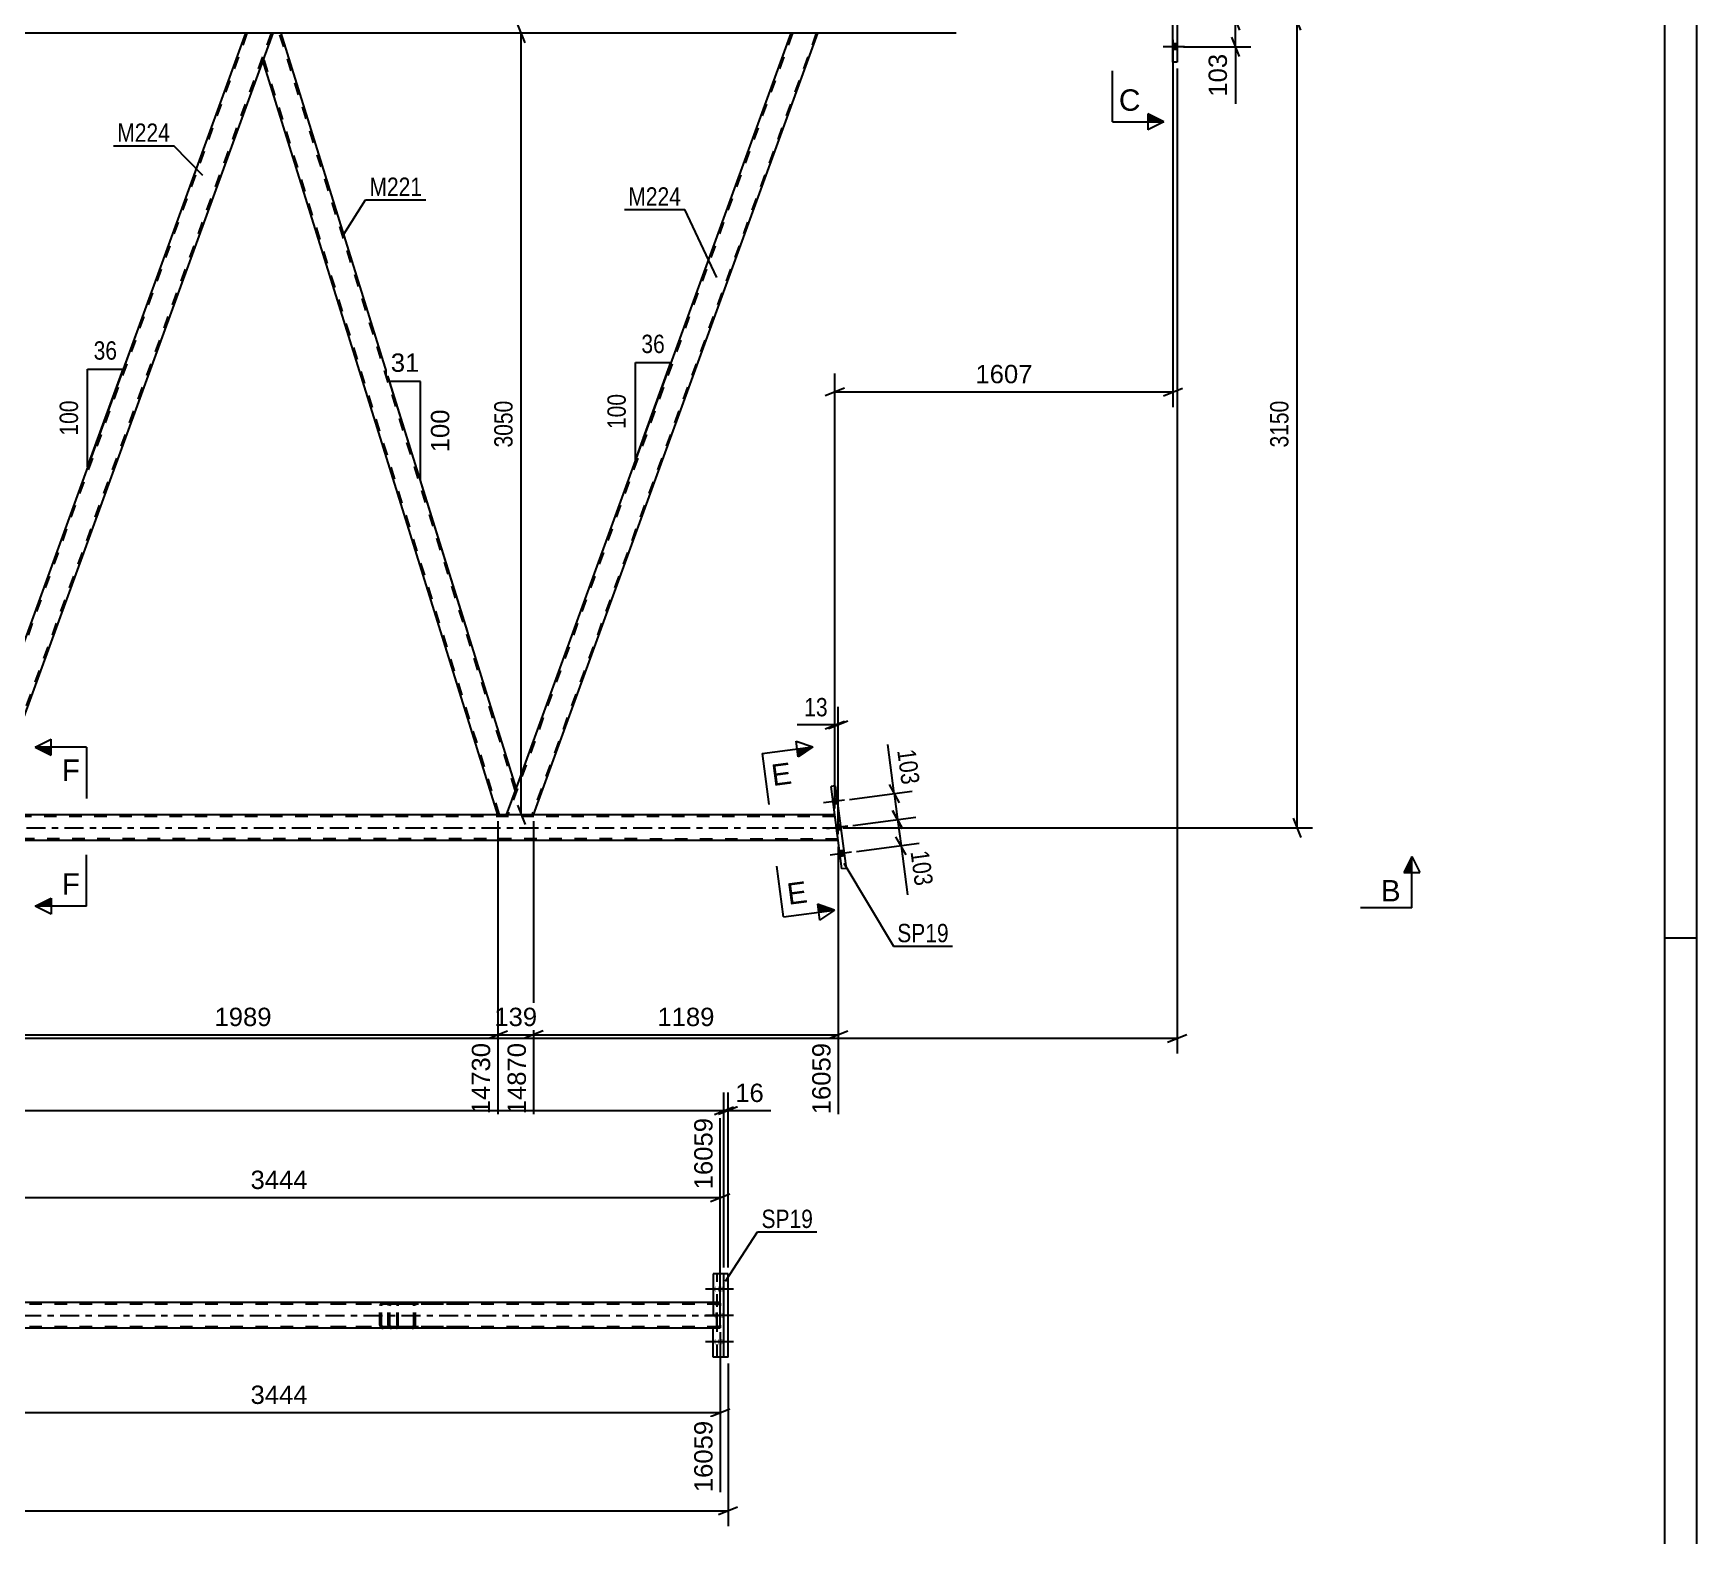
# Model space of a CAD drawing. Header units: millimetres. Extents: x 0 to 841, y 0 to 594.
# Drawn here: x 581.3 to 841, y 204.7 to 439.2 of the extents above; entities that cross this region are included whole.
import ezdxf

# ---------------------------------------------------------------- set-up
doc = ezdxf.new("R2010")
doc.units = ezdxf.units.MM
doc.linetypes.add('DXK_LINE_DOT2', pattern=[3.9198, 1.9599, -1.9599])
doc.linetypes.add('DXK_LINE_DOT3', pattern=[5.9187, 2.979, -0.9799, 0.9799, -0.9799])
doc.styles.add('Arial', font='ARIAL.TTF', dxfattribs={"height": 0.2})
doc.styles.add('Arial Narrow', font='ARIALN.TTF', dxfattribs={"height": 0.2})

# ---------------------------------------------------------------- blocks, each defined once
blk = doc.blocks.new('Unknown-318895815-1115')
at = {"color": 5, "linetype": 'Continuous'}
for p, q in [((841, 0), (841, 594)), ((836, 5), (836, 589)), ((841, 298), (836, 298))]:
    blk.add_line(p, q, dxfattribs=at)
blk = doc.blocks.new('Bolt-318895815-3288 - 2943')
at = {"linetype": 'Continuous'}
for points in [[(759.88, 444.88), (759.88, 445.76), (759.24, 445.76), (759.24, 444.88)], [(759.88, 444.88), (759.88, 445.76), (759.24, 445.76), (759.24, 444.88)], [(759.88, 444.88), (759.88, 445.76), (759.24, 445.76), (759.24, 444.88)], [(759.88, 440.78), (759.88, 441.66), (759.24, 441.66), (759.24, 440.78)], [(759.88, 440.78), (759.88, 441.66), (759.24, 441.66), (759.24, 440.78)], [(759.88, 436.68), (759.88, 437.56), (759.24, 437.56), (759.24, 436.68)], [(759.88, 436.68), (759.88, 437.56), (759.24, 437.56), (759.24, 436.68)], [(759.88, 436.68), (759.88, 437.56), (759.24, 437.56), (759.24, 436.68)]]:
    blk.add_hatch(color=1, dxfattribs=at).paths.add_polyline_path(points)
at = {"color": 1, "linetype": 'Continuous'}
for p, q in [((761.04, 445.32), (757.72, 445.32)), ((761.04, 445.32), (757.72, 445.32)), ((761.04, 445.32), (757.72, 445.32)), ((759.88, 445.76), (759.24, 445.76)), ((759.88, 445.76), (759.24, 445.76)), ((759.88, 445.76), (759.24, 445.76)), ((759.88, 444.88), (759.24, 444.88)), ((759.88, 444.88), (759.24, 444.88)), ((759.88, 444.88), (759.24, 444.88)), ((759.88, 441.66), (759.24, 441.66)), ((759.88, 441.66), (759.24, 441.66)), ((761.04, 441.22), (757.72, 441.22)), ((761.04, 441.22), (757.72, 441.22)), ((759.88, 440.78), (759.24, 440.78)), ((759.88, 440.78), (759.24, 440.78)), ((761.04, 437.12), (757.72, 437.12)), ((761.04, 437.12), (757.72, 437.12)), ((761.04, 437.12), (757.72, 437.12)), ((759.88, 437.56), (759.24, 437.56)), ((759.88, 437.56), (759.24, 437.56)), ((759.88, 437.56), (759.24, 437.56)), ((759.88, 436.68), (759.24, 436.68)), ((759.88, 436.68), (759.24, 436.68)), ((759.88, 436.68), (759.24, 436.68))]:
    blk.add_line(p, q, dxfattribs=at)
blk = doc.blocks.new('Part-318895815-3042 - 2943')
at = {"color": 2, "linetype": 'Continuous'}
for p, q in [((706.5, 321.75), (705.87, 321.67)), ((707.56, 308.78), (705.87, 321.67)), ((706.5, 321.75), (708.2, 308.86)), ((708.2, 308.86), (707.56, 308.78))]:
    blk.add_line(p, q, dxfattribs=at)
blk = doc.blocks.new('Part-318895815-3191 - 2943')
at = {"color": 2, "linetype": 'Continuous'}
for p, q in [((759.24, 434.72), (759.24, 447.72)), ((759.24, 447.72), (759.88, 447.72)), ((759.88, 447.72), (759.88, 434.72)), ((759.88, 434.72), (759.24, 434.72))]:
    blk.add_line(p, q, dxfattribs=at)
blk = doc.blocks.new('Part-318895815-3027 - 2943')
at = {"color": 7, "linetype": 'DXK_LINE_DOT2'}
for p, q in [((706.48, 316.98), (136.35, 316.99)), ((659.42, 317.22), (653.84, 317.22)), ((706.98, 313.22), (706.45, 317.22)), ((706.95, 313.46), (136.35, 313.47))]:
    blk.add_line(p, q, dxfattribs=at)
at = {"color": 2, "linetype": 'Continuous'}
for p, q in [((653.84, 317.22), (579.03, 317.22)), ((706.45, 317.22), (659.42, 317.22)), ((706.98, 313.22), (579.03, 313.22))]:
    blk.add_line(p, q, dxfattribs=at)
at = {"color": 7, "linetype": 'DXK_LINE_DOT3'}
blk.add_line((136.35, 315.23), (706.72, 315.22), dxfattribs=at)
blk = doc.blocks.new('Bolt-318895815-3086 - 2943')
at = {"linetype": 'Continuous'}
for points in [[(706.12, 319.72), (706.24, 318.85), (706.87, 318.94), (706.76, 319.81)], [(706.12, 319.72), (706.24, 318.85), (706.87, 318.94), (706.76, 319.81)], [(706.12, 319.72), (706.24, 318.85), (706.87, 318.94), (706.76, 319.81)], [(706.66, 315.66), (706.77, 314.79), (707.41, 314.87), (707.29, 315.74)], [(706.66, 315.66), (706.77, 314.79), (707.41, 314.87), (707.29, 315.74)], [(707.19, 311.6), (707.31, 310.72), (707.94, 310.81), (707.83, 311.68)], [(707.19, 311.6), (707.31, 310.72), (707.94, 310.81), (707.83, 311.68)], [(707.19, 311.6), (707.31, 310.72), (707.94, 310.81), (707.83, 311.68)]]:
    blk.add_hatch(color=1, dxfattribs=at).paths.add_polyline_path(points)
at = {"color": 1, "linetype": 'Continuous'}
for p, q in [((707.97, 319.52), (704.67, 319.09)), ((707.97, 319.52), (704.67, 319.09)), ((707.97, 319.52), (704.67, 319.09)), ((706.76, 319.81), (706.12, 319.72)), ((706.76, 319.81), (706.12, 319.72)), ((706.76, 319.81), (706.12, 319.72)), ((706.87, 318.94), (706.24, 318.85)), ((706.87, 318.94), (706.24, 318.85)), ((706.87, 318.94), (706.24, 318.85)), ((708.5, 315.46), (705.21, 315.03)), ((708.5, 315.46), (705.21, 315.03)), ((707.29, 315.74), (706.66, 315.66)), ((707.29, 315.74), (706.66, 315.66)), ((707.41, 314.87), (706.77, 314.79)), ((707.41, 314.87), (706.77, 314.79)), ((707.83, 311.68), (707.19, 311.6)), ((707.83, 311.68), (707.19, 311.6)), ((707.83, 311.68), (707.19, 311.6)), ((709.04, 311.39), (705.74, 310.96)), ((709.04, 311.39), (705.74, 310.96)), ((709.04, 311.39), (705.74, 310.96)), ((707.94, 310.81), (707.31, 310.72)), ((707.94, 310.81), (707.31, 310.72)), ((707.94, 310.81), (707.31, 310.72))]:
    blk.add_line(p, q, dxfattribs=at)
blk = doc.blocks.new('Part-318895815-3111 - 2943')
at = {"color": 7, "linetype": 'DXK_LINE_DOT2'}
for p, q in [((614.68, 439.22), (570.28, 317.22)), ((618.43, 439.22), (574.03, 317.22)), ((614.68, 439.22), (614.7, 439.22)), ((618.69, 439.22), (617.14, 434.97)), ((570.02, 317.22), (572.06, 322.83)), ((576.32, 322.83), (574.28, 317.22)), ((574.28, 317.22), (570.02, 317.22))]:
    blk.add_line(p, q, dxfattribs=at)
at = {"color": 2, "linetype": 'Continuous'}
for p, q in [((614.43, 439.22), (572.06, 322.83)), ((618.69, 439.22), (614.43, 439.22)), ((617.14, 434.97), (576.32, 322.83))]:
    blk.add_line(p, q, dxfattribs=at)
blk = doc.blocks.new('Part-318895815-3228 - 2943')
at = {"color": 2, "linetype": 'Continuous'}
for p, q in [((618.69, 439.22), (617.14, 434.97)), ((620, 439.22), (618.69, 439.22)), ((656.71, 321.47), (620, 439.22)), ((653.84, 317.22), (617.14, 434.97)), ((656.44, 320.73), (655.16, 317.22)), ((656.71, 321.47), (656.44, 320.73)), ((655.16, 317.22), (653.84, 317.22))]:
    blk.add_line(p, q, dxfattribs=at)
at = {"color": 7, "linetype": 'DXK_LINE_DOT2'}
for p, q in [((656.57, 321.1), (619.75, 439.22)), ((654.09, 317.22), (617.27, 435.35)), ((656.69, 321.42), (656.44, 320.73))]:
    blk.add_line(p, q, dxfattribs=at)
blk = doc.blocks.new('Part-318895815-3314 - 2943')
at = {"color": 2, "linetype": 'Continuous'}
for p, q in [((614.43, 439.22), (534.87, 439.22)), ((699.56, 439.22), (620, 439.22)), ((725.39, 439.22), (703.82, 439.22))]:
    blk.add_line(p, q, dxfattribs=at)
at = {"color": 7, "linetype": 'DXK_LINE_DOT2'}
for p, q in [((620, 439.22), (614.43, 439.22)), ((703.82, 439.22), (699.56, 439.22))]:
    blk.add_line(p, q, dxfattribs=at)
blk = doc.blocks.new('Part-318895815-20888 - 2943')
at = {"color": 7, "linetype": 'DXK_LINE_DOT2'}
for p, q in [((699.82, 439.22), (655.41, 317.22)), ((703.56, 439.22), (659.16, 317.22)), ((699.82, 439.22), (699.84, 439.22)), ((656.71, 321.47), (655.16, 317.22)), ((655.41, 317.22), (655.43, 317.22))]:
    blk.add_line(p, q, dxfattribs=at)
at = {"color": 2, "linetype": 'Continuous'}
for p, q in [((699.56, 439.22), (656.71, 321.47)), ((659.42, 317.22), (703.82, 439.22)), ((703.82, 439.22), (699.56, 439.22)), ((659.38, 317.22), (655.16, 317.22)), ((659.42, 317.22), (659.38, 317.22))]:
    blk.add_line(p, q, dxfattribs=at)
blk = doc.blocks.new('Bolt-318895815-4553 - 4507')
at = {"linetype": 'Continuous'}
for points in [[(687.82, 243.19), (687.82, 243.1), (687.81, 243.01), (687.81, 242.93), (687.8, 242.86), (687.79, 242.81), (687.78, 242.77), (687.77, 242.75), (687.75, 242.75), (687.74, 242.77), (687.73, 242.81), (687.72, 242.86), (687.71, 242.93), (687.71, 243.01), (687.7, 243.1), (687.7, 243.19), (687.7, 243.28), (687.71, 243.37), (687.71, 243.45), (687.72, 243.52), (687.73, 243.57), (687.74, 243.61), (687.75, 243.63), (687.77, 243.63), (687.78, 243.61), (687.79, 243.57), (687.8, 243.52), (687.81, 243.45), (687.81, 243.37), (687.82, 243.28)], [(688.35, 243.19), (688.35, 243.1), (688.35, 243.01), (688.34, 242.93), (688.33, 242.86), (688.32, 242.81), (688.31, 242.77), (688.3, 242.75), (688.29, 242.75), (688.28, 242.77), (688.27, 242.81), (688.26, 242.86), (688.25, 242.93), (688.24, 243.01), (688.24, 243.1), (688.24, 243.19), (688.24, 243.28), (688.24, 243.37), (688.25, 243.45), (688.26, 243.52), (688.27, 243.57), (688.28, 243.61), (688.29, 243.63), (688.3, 243.63), (688.31, 243.61), (688.32, 243.57), (688.33, 243.52), (688.34, 243.45), (688.35, 243.37), (688.35, 243.28)], [(688.89, 243.19), (688.89, 243.1), (688.88, 243.01), (688.88, 242.93), (688.87, 242.86), (688.86, 242.81), (688.85, 242.77), (688.84, 242.75), (688.82, 242.75), (688.81, 242.77), (688.8, 242.81), (688.79, 242.86), (688.78, 242.93), (688.78, 243.01), (688.77, 243.1), (688.77, 243.19), (688.77, 243.28), (688.78, 243.37), (688.78, 243.45), (688.79, 243.52), (688.8, 243.57), (688.81, 243.61), (688.82, 243.63), (688.84, 243.63), (688.85, 243.61), (688.86, 243.57), (688.87, 243.52), (688.88, 243.45), (688.88, 243.37), (688.89, 243.28)], [(687.82, 239.09), (687.82, 239), (687.81, 238.91), (687.81, 238.83), (687.8, 238.76), (687.79, 238.71), (687.78, 238.67), (687.77, 238.65), (687.75, 238.65), (687.74, 238.67), (687.73, 238.71), (687.72, 238.76), (687.71, 238.83), (687.71, 238.91), (687.7, 239), (687.7, 239.09), (687.7, 239.18), (687.71, 239.27), (687.71, 239.35), (687.72, 239.42), (687.73, 239.47), (687.74, 239.51), (687.75, 239.53), (687.77, 239.53), (687.78, 239.51), (687.79, 239.47), (687.8, 239.42), (687.81, 239.35), (687.81, 239.27), (687.82, 239.18)], [(688.89, 239.09), (688.89, 239), (688.88, 238.91), (688.88, 238.83), (688.87, 238.76), (688.86, 238.71), (688.85, 238.67), (688.84, 238.65), (688.82, 238.65), (688.81, 238.67), (688.8, 238.71), (688.79, 238.76), (688.78, 238.83), (688.78, 238.91), (688.77, 239), (688.77, 239.09), (688.77, 239.18), (688.78, 239.27), (688.78, 239.35), (688.79, 239.42), (688.8, 239.47), (688.81, 239.51), (688.82, 239.53), (688.84, 239.53), (688.85, 239.51), (688.86, 239.47), (688.87, 239.42), (688.88, 239.35), (688.88, 239.27), (688.89, 239.18)], [(687.82, 234.99), (687.82, 234.9), (687.81, 234.81), (687.81, 234.73), (687.8, 234.66), (687.79, 234.61), (687.78, 234.57), (687.77, 234.55), (687.75, 234.55), (687.74, 234.57), (687.73, 234.61), (687.72, 234.66), (687.71, 234.73), (687.71, 234.81), (687.7, 234.9), (687.7, 234.99), (687.7, 235.08), (687.71, 235.17), (687.71, 235.25), (687.72, 235.32), (687.73, 235.37), (687.74, 235.41), (687.75, 235.43), (687.77, 235.43), (687.78, 235.41), (687.79, 235.37), (687.8, 235.32), (687.81, 235.25), (687.81, 235.17), (687.82, 235.08)], [(688.35, 234.99), (688.35, 234.9), (688.35, 234.81), (688.34, 234.73), (688.33, 234.66), (688.32, 234.61), (688.31, 234.57), (688.3, 234.55), (688.29, 234.55), (688.28, 234.57), (688.27, 234.61), (688.26, 234.66), (688.25, 234.73), (688.24, 234.81), (688.24, 234.9), (688.24, 234.99), (688.24, 235.08), (688.24, 235.17), (688.25, 235.25), (688.26, 235.32), (688.27, 235.37), (688.28, 235.41), (688.29, 235.43), (688.3, 235.43), (688.31, 235.41), (688.32, 235.37), (688.33, 235.32), (688.34, 235.25), (688.35, 235.17), (688.35, 235.08)], [(688.89, 234.99), (688.89, 234.9), (688.88, 234.81), (688.88, 234.73), (688.87, 234.66), (688.86, 234.61), (688.85, 234.57), (688.84, 234.55), (688.82, 234.55), (688.81, 234.57), (688.8, 234.61), (688.79, 234.66), (688.78, 234.73), (688.78, 234.81), (688.77, 234.9), (688.77, 234.99), (688.77, 235.08), (688.78, 235.17), (688.78, 235.25), (688.79, 235.32), (688.8, 235.37), (688.81, 235.41), (688.82, 235.43), (688.84, 235.43), (688.85, 235.41), (688.86, 235.37), (688.87, 235.32), (688.88, 235.25), (688.88, 235.17), (688.89, 235.08)]]:
    blk.add_hatch(color=1, dxfattribs=at).paths.add_polyline_path(points)
at = {"color": 1, "linetype": 'Continuous'}
for p, q in [((689.55, 243.19), (686.25, 243.19)), ((690.08, 243.19), (686.79, 243.19)), ((690.62, 243.19), (687.32, 243.19)), ((689.55, 239.09), (686.25, 239.09)), ((690.62, 239.09), (687.32, 239.09)), ((689.55, 234.99), (686.25, 234.99)), ((690.08, 234.99), (686.79, 234.99)), ((690.62, 234.99), (687.32, 234.99))]:
    blk.add_line(p, q, dxfattribs=at)
blk = doc.blocks.new('Part-318895815-4687 - 4507')
at = {"color": 7, "linetype": 'DXK_LINE_DOT2'}
for p, q in [((638.02, 241.09), (629.69, 241.09)), ((638.02, 240.85), (629.69, 240.85)), ((635.46, 240.79), (635.42, 240.61)), ((635.42, 237.57), (635.42, 240.61)), ((635.67, 240.61), (635.69, 240.7)), ((635.67, 237.57), (635.67, 240.61)), ((635.69, 240.7), (635.75, 240.78)), ((635.92, 241.09), (635.73, 241.05)), ((635.75, 240.78), (635.83, 240.83)), ((635.83, 240.83), (635.92, 240.85)), ((636.74, 240.85), (636.74, 241.09)), ((638.12, 241.05), (638.02, 241.09)), ((638.02, 240.85), (638.07, 240.83)), ((638.07, 240.83), (638.11, 240.78)), ((638.11, 240.78), (638.14, 240.7)), ((638.21, 240.95), (638.12, 241.05)), ((638.14, 240.7), (638.15, 240.61)), ((638.15, 237.57), (638.15, 240.61)), ((638.27, 240.79), (638.21, 240.95)), ((638.29, 240.61), (638.27, 240.79)), ((638.29, 237.57), (638.29, 240.61)), ((638.02, 237.33), (629.69, 237.33)), ((638.02, 237.09), (629.69, 237.09)), ((635.42, 237.57), (635.46, 237.39)), ((635.69, 237.48), (635.67, 237.57)), ((635.75, 237.4), (635.69, 237.48)), ((635.73, 237.13), (635.92, 237.09)), ((635.83, 237.35), (635.75, 237.4)), ((635.92, 237.33), (635.83, 237.35)), ((636.74, 237.09), (636.74, 237.33)), ((638.07, 237.35), (638.02, 237.33)), ((638.02, 237.09), (638.12, 237.13)), ((638.11, 237.4), (638.07, 237.35)), ((638.14, 237.48), (638.11, 237.4)), ((638.12, 237.13), (638.21, 237.23)), ((638.15, 237.57), (638.14, 237.48)), ((638.21, 237.23), (638.27, 237.39)), ((638.27, 237.39), (638.29, 237.57))]:
    blk.add_line(p, q, dxfattribs=at)
for centre, start, end in [((635.91, 240.6), 111.1941, 156.1506), ((635.91, 237.59), 203.8494, 248.8059)]:
    blk.add_arc(centre, 0.492, start, end, dxfattribs=at)
blk = doc.blocks.new('Part-318895815-4676 - 4507')
at = {"color": 7, "linetype": 'DXK_LINE_DOT2'}
for p, q in [((688.5, 240.85), (117.93, 240.85)), ((688.03, 240.61), (688.04, 240.79)), ((688.03, 237.57), (688.03, 240.61)), ((688.04, 240.79), (688.05, 240.95)), ((688.05, 240.95), (688.07, 241.05)), ((688.07, 240.7), (688.06, 240.61)), ((688.06, 237.57), (688.06, 240.61)), ((688.07, 241.05), (688.1, 241.09)), ((688.08, 240.83), (688.07, 240.78)), ((688.07, 240.78), (688.07, 240.7)), ((688.1, 240.85), (688.08, 240.83)), ((688.51, 240.83), (688.5, 240.85)), ((688.52, 240.78), (688.51, 240.83)), ((688.53, 240.7), (688.52, 240.78)), ((688.53, 240.61), (688.53, 240.7)), ((688.53, 237.57), (688.53, 240.61)), ((688.5, 237.33), (117.93, 237.33)), ((688.04, 237.39), (688.03, 237.57)), ((688.05, 237.23), (688.04, 237.39)), ((688.07, 237.13), (688.05, 237.23)), ((688.06, 237.57), (688.07, 237.48)), ((688.07, 237.48), (688.07, 237.4)), ((688.08, 237.39), (688.07, 237.4)), ((688.1, 237.09), (688.07, 237.13)), ((688.08, 237.35), (688.08, 237.39)), ((688.1, 237.33), (688.08, 237.35)), ((688.5, 237.33), (688.51, 237.35)), ((688.51, 237.35), (688.52, 237.4)), ((688.52, 237.4), (688.53, 237.48)), ((688.53, 237.48), (688.53, 237.57))]:
    blk.add_line(p, q, dxfattribs=at)
at = {"color": 7, "linetype": 'DXK_LINE_DOT3'}
blk.add_line((117.93, 239.09), (688.3, 239.09), dxfattribs=at)
at = {"color": 2, "linetype": 'Continuous'}
for p, q in [((688.5, 241.09), (556.01, 241.09)), ((688.5, 241.09), (688.52, 241.05)), ((688.52, 241.05), (688.54, 240.95)), ((688.54, 240.95), (688.55, 240.79)), ((688.55, 240.79), (688.56, 240.61)), ((688.56, 237.57), (688.56, 240.61)), ((688.5, 237.09), (556.01, 237.09)), ((688.52, 237.13), (688.5, 237.09)), ((688.54, 237.23), (688.52, 237.13)), ((688.55, 237.39), (688.54, 237.23)), ((688.56, 237.57), (688.55, 237.39))]:
    blk.add_line(p, q, dxfattribs=at)
blk = doc.blocks.new('Part-318895815-4722 - 4507')
at = {"color": 2, "linetype": 'Continuous'}
for p, q in [((687.45, 245.59), (687.45, 241.09)), ((689.78, 245.59), (687.45, 245.59)), ((689.14, 232.59), (689.14, 245.59)), ((689.78, 232.59), (689.78, 245.59)), ((687.45, 232.59), (687.45, 237.09)), ((689.78, 232.59), (687.45, 232.59))]:
    blk.add_line(p, q, dxfattribs=at)
at = {"color": 7, "linetype": 'DXK_LINE_DOT2'}
for p, q in [((688.08, 232.59), (688.08, 245.59)), ((687.45, 241.09), (687.45, 237.09))]:
    blk.add_line(p, q, dxfattribs=at)
blk = doc.blocks.new('Part-318895815-20894 - 4507')
at = {"color": 7, "linetype": 'DXK_LINE_DOT2'}
for p, q in [((636.78, 240.79), (636.74, 240.61)), ((636.74, 237.57), (636.74, 240.61)), ((636.99, 240.61), (637.01, 240.7)), ((636.99, 237.57), (636.99, 240.61)), ((637.01, 240.7), (637.07, 240.78)), ((637.25, 241.09), (637.05, 241.05)), ((637.07, 240.78), (637.15, 240.83)), ((637.15, 240.83), (637.25, 240.85)), ((647.76, 241.09), (637.25, 241.09)), ((647.76, 240.85), (637.25, 240.85)), ((640.68, 241.05), (640.48, 241.09)), ((640.48, 240.85), (640.58, 240.83)), ((640.58, 240.83), (640.67, 240.78)), ((640.67, 240.78), (640.72, 240.7)), ((640.72, 240.7), (640.74, 240.61)), ((640.74, 237.57), (640.74, 240.61)), ((641, 240.61), (640.96, 240.79)), ((641, 237.57), (641, 240.61)), ((636.74, 237.57), (636.78, 237.39)), ((637.01, 237.48), (636.99, 237.57)), ((637.07, 237.4), (637.01, 237.48)), ((637.05, 237.13), (637.25, 237.09)), ((637.15, 237.35), (637.07, 237.4)), ((637.25, 237.33), (637.15, 237.35)), ((647.76, 237.33), (637.25, 237.33)), ((647.76, 237.09), (637.25, 237.09)), ((640.58, 237.35), (640.48, 237.33)), ((640.48, 237.09), (640.68, 237.13)), ((640.67, 237.4), (640.58, 237.35)), ((640.72, 237.48), (640.67, 237.4)), ((640.74, 237.57), (640.72, 237.48)), ((640.96, 237.39), (641, 237.57))]:
    blk.add_line(p, q, dxfattribs=at)
for centre, start, end in [((637.23, 240.59), 110.7583, 155.6801), ((640.5, 240.59), 24.3199, 69.2417), ((637.23, 237.59), 204.3199, 249.2417), ((640.5, 237.59), 290.7583, 335.6801)]:
    blk.add_arc(centre, 0.496, start, end, dxfattribs=at)
blk = doc.blocks.new('StraightDimension-318895815-18231 - 2943')
at = {"color": 7, "linetype": 'Continuous'}
for p, q in [((675.65, 439.22), (654.64, 439.22)), ((658.09, 437.72), (656.89, 440.72)), ((657.49, 317.22), (657.49, 439.22)), ((679.02, 317.22), (654.64, 317.22)), ((656.89, 318.72), (658.09, 315.72))]:
    blk.add_line(p, q, dxfattribs=at)
at = {"color": 0}
blk.add_wipeout([(656.74, 382.48), (652.54, 382.48), (652.54, 373.97), (656.74, 373.97)], dxfattribs=at)
at = {"color": 3, "style": 'Arial Narrow'}
blk.add_text('3050', height=2.863, rotation=90.0002, dxfattribs=at).set_placement((656.14, 374.57))
blk = doc.blocks.new('StraightDimension-318895815-4383 - 2943')
at = {"color": 7, "linetype": 'Continuous'}
for p, q in [((759.88, 433.72), (759.88, 279.96)), ((108.67, 282.36), (759.88, 282.36)), ((758.38, 281.76), (761.38, 282.96))]:
    blk.add_line(p, q, dxfattribs=at)
blk = doc.blocks.new('StraightDimension-318895815-22664 - 2943')
at = {"color": 7, "linetype": 'Continuous'}
for p, q in [((659.42, 316.22), (659.42, 270.49)), ((706.98, 312.22), (706.98, 270.49)), ((660.92, 283.51), (657.92, 282.31)), ((705.48, 282.31), (708.48, 283.51)), ((659.42, 282.91), (706.98, 282.91))]:
    blk.add_line(p, q, dxfattribs=at)
at = {"color": 0}
blk.add_wipeout([(688.24, 283.66), (688.24, 287.86), (678.15, 287.86), (678.15, 283.66)], dxfattribs=at)
at = {"color": 0, "linetype": 'Continuous'}
blk.add_wipeout([(706.38, 282.21), (702.18, 282.21), (702.18, 269.89), (706.38, 269.89)], dxfattribs=at)
at = {"color": 3, "style": 'Arial'}
blk.add_text('1189', height=2.865, dxfattribs=at).set_placement((678.75, 284.26))
at = {"color": 3, "linetype": 'Continuous', "style": 'Arial'}
blk.add_text('16059', height=2.865, rotation=90.0002, dxfattribs=at).set_placement((705.78, 270.49))
blk = doc.blocks.new('AngleDimension-318895815-3478 - 2943')
at = {"color": 7, "linetype": 'Continuous'}
for p, q in [((597.67, 393.18), (595.34, 386.78)), ((589.8, 386.78), (595.34, 386.78)), ((589.8, 371.56), (595.34, 386.78)), ((589.8, 371.56), (589.8, 386.78))]:
    blk.add_line(p, q, dxfattribs=at)
at = {"color": 0}
for points in [[(595, 387.68), (595, 391.88), (590.14, 391.88), (590.14, 387.68)], [(588.9, 382.51), (584.7, 382.51), (584.7, 375.83), (588.9, 375.83)]]:
    blk.add_wipeout(points, dxfattribs=at)
at = {"color": 3, "style": 'Arial Narrow'}
blk.add_text('36', height=2.863, dxfattribs=at).set_placement((590.74, 388.28))
blk.add_text('100', height=2.863, rotation=90.0002, dxfattribs=at).set_placement((588.3, 376.43))
blk = doc.blocks.new('StraightDimension-318895815-3509 - 2943')
at = {"color": 7, "linetype": 'Continuous'}
for p, q in [((768.41, 442.72), (769.61, 439.72)), ((760.88, 441.22), (771.41, 441.22)), ((769.01, 437.12), (769.01, 441.22)), ((760.88, 437.12), (771.41, 437.12)), ((769.61, 435.62), (768.41, 438.62))]:
    blk.add_line(p, q, dxfattribs=at)
at = {"color": 0}
blk.add_wipeout([(768.26, 436.6), (764.06, 436.6), (764.06, 428.73), (768.26, 428.73)], dxfattribs=at)
at = {"color": 7, "linetype": 'Continuous'}
blk.add_line((769.01, 437.12), (769.01, 428.2), dxfattribs=at)
blk.add_line((769.01, 437.12), (769.01, 428.2), dxfattribs=at)
at = {"color": 3, "style": 'Arial'}
blk.add_text('103', height=2.865, rotation=90.0002, dxfattribs=at).set_placement((767.66, 429.33))
blk = doc.blocks.new('StraightDimension-318895815-3537 - 2943')
at = {"color": 7, "linetype": 'Continuous'}
for p, q in [((706.45, 318.22), (706.45, 334.11)), ((706.98, 314.22), (706.98, 334.11)), ((704.95, 330.66), (707.95, 331.86)), ((708.48, 331.86), (705.48, 330.66)), ((706.45, 331.26), (706.98, 331.26))]:
    blk.add_line(p, q, dxfattribs=at)
at = {"color": 0}
blk.add_wipeout([(705.93, 332.01), (705.93, 336.21), (701.07, 336.21), (701.07, 332.01)], dxfattribs=at)
at = {"color": 7, "linetype": 'Continuous'}
blk.add_line((706.45, 331.26), (700.55, 331.26), dxfattribs=at)
blk.add_line((706.45, 331.26), (700.55, 331.26), dxfattribs=at)
at = {"color": 3, "style": 'Arial Narrow'}
blk.add_text('13', height=2.863, dxfattribs=at).set_placement((701.67, 332.61))
blk = doc.blocks.new('StraightDimension-318895815-3576 - 2943')
at = {"color": 7, "linetype": 'Continuous'}
for p, q in [((759.24, 438.22), (759.24, 380.85)), ((706.45, 318.22), (706.45, 386.1)), ((707.95, 383.85), (704.95, 382.65)), ((706.45, 383.25), (759.24, 383.25)), ((757.74, 382.65), (760.74, 383.85))]:
    blk.add_line(p, q, dxfattribs=at)
at = {"color": 0}
blk.add_wipeout([(737.9, 384), (737.9, 388.2), (727.8, 388.2), (727.8, 384)], dxfattribs=at)
at = {"color": 3, "style": 'Arial'}
blk.add_text('1607', height=2.865, dxfattribs=at).set_placement((728.4, 384.6))
blk = doc.blocks.new('StraightDimension-318895815-3635 - 2943')
at = {"color": 7, "linetype": 'Continuous'}
for p, q in [((779.21, 439.72), (778.01, 442.72)), ((760.24, 441.22), (781.01, 441.22)), ((778.61, 315.22), (778.61, 441.22)), ((707.72, 315.22), (781.01, 315.22)), ((778.01, 316.72), (779.21, 313.72))]:
    blk.add_line(p, q, dxfattribs=at)
at = {"color": 0}
blk.add_wipeout([(777.86, 382.48), (773.66, 382.48), (773.66, 373.97), (777.86, 373.97)], dxfattribs=at)
at = {"color": 3, "style": 'Arial Narrow'}
blk.add_text('3150', height=2.863, rotation=90.0002, dxfattribs=at).set_placement((777.26, 374.57))
blk = doc.blocks.new('AngleDimension-318895815-3966 - 2943')
at = {"color": 7, "linetype": 'Continuous'}
for p, q in [((641.76, 384.88), (636.94, 384.88)), ((641.76, 369.42), (636.94, 384.88)), ((641.76, 369.42), (641.76, 384.88)), ((649.09, 345.91), (641.76, 369.42))]:
    blk.add_line(p, q, dxfattribs=at)
at = {"color": 0}
for points in [[(642.17, 385.78), (642.17, 389.98), (636.53, 389.98), (636.53, 385.78)], [(646.86, 381.09), (642.66, 381.09), (642.66, 373.22), (646.86, 373.22)]]:
    blk.add_wipeout(points, dxfattribs=at)
at = {"color": 3, "style": 'Arial'}
blk.add_text('31', height=2.865, dxfattribs=at).set_placement((637.13, 386.38))
blk.add_text('100', height=2.865, rotation=90.0002, dxfattribs=at).set_placement((646.26, 373.82))
blk = doc.blocks.new('StraightDimension-318895815-18197 - 2943')
at = {"color": 7, "linetype": 'Continuous'}
for p, q in [((709.28, 315.56), (719.07, 316.85)), ((715.45, 317.89), (717.03, 315.07)), ((716.24, 316.48), (716.78, 312.41)), ((709.82, 311.5), (719.6, 312.79)), ((717.57, 311), (715.99, 313.82))]:
    blk.add_line(p, q, dxfattribs=at)
at = {"color": 0}
blk.add_wipeout([(718.46, 305.36), (722.63, 305.91), (721.75, 312.54), (717.59, 311.99)], dxfattribs=at)
at = {"color": 7, "linetype": 'Continuous'}
blk.add_line((716.78, 312.41), (717.79, 304.75), dxfattribs=at)
blk.add_line((716.78, 312.41), (717.79, 304.75), dxfattribs=at)
at = {"color": 3, "style": 'Arial Narrow'}
blk.add_text('103', height=2.863, rotation=-82.5002, dxfattribs=at).set_placement((718.26, 311.47))
blk = doc.blocks.new('StraightDimension-318895815-18198 - 2943')
at = {"color": 7, "linetype": 'Continuous'}
for p, q in [((708.75, 319.63), (718.53, 320.92)), ((714.92, 321.95), (716.5, 319.13)), ((715.71, 320.54), (716.24, 316.48)), ((709.28, 315.56), (719.07, 316.85)), ((717.03, 315.07), (715.45, 317.89))]:
    blk.add_line(p, q, dxfattribs=at)
at = {"color": 0}
blk.add_wipeout([(716.38, 321.16), (720.55, 321.71), (719.68, 328.34), (715.51, 327.79)], dxfattribs=at)
at = {"color": 7, "linetype": 'Continuous'}
blk.add_line((715.71, 320.54), (714.7, 328.21), dxfattribs=at)
blk.add_line((715.71, 320.54), (714.7, 328.21), dxfattribs=at)
at = {"color": 3, "style": 'Arial Narrow'}
blk.add_text('103', height=2.863, rotation=-82.5002, dxfattribs=at).set_placement((716.18, 327.27))
blk = doc.blocks.new('StraightDimension-318895815-22665 - 2943')
at = {"color": 7, "linetype": 'Continuous'}
for p, q in [((653.84, 316.22), (653.84, 270.49)), ((659.42, 316.22), (659.42, 270.49)), ((652.34, 282.31), (655.34, 283.51)), ((660.92, 283.51), (657.92, 282.31)), ((653.84, 282.91), (659.42, 282.91))]:
    blk.add_line(p, q, dxfattribs=at)
at = {"color": 0}
blk.add_wipeout([(660.56, 283.66), (660.56, 287.86), (652.69, 287.86), (652.69, 283.66)], dxfattribs=at)
at = {"color": 0, "linetype": 'Continuous'}
blk.add_wipeout([(658.82, 282.21), (654.62, 282.21), (654.62, 269.89), (658.82, 269.89)], dxfattribs=at)
at = {"color": 3, "style": 'Arial'}
blk.add_text('139', height=2.865, dxfattribs=at).set_placement((653.29, 284.26))
at = {"color": 3, "linetype": 'Continuous', "style": 'Arial'}
blk.add_text('14870', height=2.865, rotation=90.0002, dxfattribs=at).set_placement((658.22, 270.49))
blk = doc.blocks.new('StraightDimension-318895815-22666 - 2943')
at = {"color": 7, "linetype": 'Continuous'}
for p, q in [((574.28, 316.22), (574.28, 270.49)), ((653.84, 316.22), (653.84, 270.49)), ((575.78, 283.51), (572.78, 282.31)), ((652.34, 282.31), (655.34, 283.51)), ((574.28, 282.91), (653.84, 282.91))]:
    blk.add_line(p, q, dxfattribs=at)
at = {"color": 0}
blk.add_wipeout([(619.11, 283.66), (619.11, 287.86), (609.01, 287.86), (609.01, 283.66)], dxfattribs=at)
at = {"color": 0, "linetype": 'Continuous'}
blk.add_wipeout([(653.24, 282.21), (649.04, 282.21), (649.04, 269.89), (653.24, 269.89)], dxfattribs=at)
at = {"color": 3, "style": 'Arial'}
blk.add_text('1989', height=2.865, dxfattribs=at).set_placement((609.61, 284.26))
at = {"color": 3, "linetype": 'Continuous', "style": 'Arial'}
blk.add_text('14730', height=2.865, rotation=90.0002, dxfattribs=at).set_placement((652.64, 270.49))
blk = doc.blocks.new('AngleDimension-318895815-23038 - 2943')
at = {"color": 7, "linetype": 'Continuous'}
for p, q in [((675.31, 387.81), (680.85, 387.81)), ((675.31, 372.58), (680.85, 387.81)), ((675.31, 372.58), (675.31, 387.81)), ((676.59, 376.09), (680.85, 387.81))]:
    blk.add_line(p, q, dxfattribs=at)
at = {"color": 0}
for points in [[(680.51, 388.71), (680.51, 392.91), (675.65, 392.91), (675.65, 388.71)], [(674.41, 383.54), (670.21, 383.54), (670.21, 376.85), (674.41, 376.85)]]:
    blk.add_wipeout(points, dxfattribs=at)
at = {"color": 3, "style": 'Arial Narrow'}
blk.add_text('36', height=2.863, dxfattribs=at).set_placement((676.25, 389.31))
blk.add_text('100', height=2.863, rotation=90.0002, dxfattribs=at).set_placement((673.81, 377.45))
blk = doc.blocks.new('StraightDimension-318895815-4789 - 4507')
at = {"color": 7, "linetype": 'Continuous'}
for p, q in [((689.78, 231.59), (689.78, 206.21)), ((108.67, 208.61), (689.78, 208.61)), ((688.28, 208.01), (691.28, 209.21))]:
    blk.add_line(p, q, dxfattribs=at)
blk = doc.blocks.new('StraightDimension-318895815-4798 - 4507')
at = {"color": 7, "linetype": 'Continuous'}
for p, q in [((688.56, 236.49), (688.56, 211.51)), ((550.81, 235.69), (550.81, 211.51)), ((552.31, 224.53), (549.31, 223.33)), ((550.81, 223.93), (688.56, 223.93)), ((687.06, 223.33), (690.06, 224.53))]:
    blk.add_line(p, q, dxfattribs=at)
at = {"color": 0}
blk.add_wipeout([(624.73, 224.68), (624.73, 228.88), (614.63, 228.88), (614.63, 224.68)], dxfattribs=at)
at = {"color": 0, "linetype": 'Continuous'}
blk.add_wipeout([(687.96, 223.23), (683.76, 223.23), (683.76, 210.91), (687.96, 210.91)], dxfattribs=at)
at = {"color": 3, "style": 'Arial'}
blk.add_text('3444', height=2.865, dxfattribs=at).set_placement((615.23, 225.28))
at = {"color": 3, "linetype": 'Continuous', "style": 'Arial'}
blk.add_text('16059', height=2.865, rotation=90.0002, dxfattribs=at).set_placement((687.36, 211.51))
blk = doc.blocks.new('StraightDimension-318895815-4854 - 4507')
at = {"color": 7, "linetype": 'Continuous'}
for p, q in [((550.81, 242.49), (550.81, 269.9)), ((688.56, 240.09), (688.56, 269.9)), ((552.31, 258.08), (549.31, 256.88)), ((550.81, 257.48), (688.56, 257.48)), ((687.06, 256.88), (690.06, 258.08))]:
    blk.add_line(p, q, dxfattribs=at)
at = {"color": 0, "linetype": 'Continuous'}
blk.add_wipeout([(687.96, 270.5), (683.76, 270.5), (683.76, 258.18), (687.96, 258.18)], dxfattribs=at)
at = {"color": 0}
blk.add_wipeout([(624.73, 258.23), (624.73, 262.43), (614.63, 262.43), (614.63, 258.23)], dxfattribs=at)
at = {"color": 3, "linetype": 'Continuous', "style": 'Arial'}
blk.add_text('16059', height=2.865, rotation=90.0002, dxfattribs=at).set_placement((687.36, 258.78))
at = {"color": 3, "style": 'Arial'}
blk.add_text('3444', height=2.865, dxfattribs=at).set_placement((615.23, 258.83))
blk = doc.blocks.new('StraightDimension-318895815-12004 - 4507')
at = {"color": 7, "linetype": 'Continuous'}
for p, q in [((689.14, 246.59), (689.14, 273.91)), ((689.78, 246.59), (689.78, 273.91)), ((687.64, 270.46), (690.64, 271.66)), ((691.28, 271.66), (688.28, 270.46)), ((689.14, 271.06), (689.78, 271.06))]:
    blk.add_line(p, q, dxfattribs=at)
at = {"color": 0}
blk.add_wipeout([(695.95, 271.81), (695.95, 276.01), (690.3, 276.01), (690.3, 271.81)], dxfattribs=at)
at = {"color": 7, "linetype": 'Continuous'}
blk.add_line((689.78, 271.06), (696.48, 271.06), dxfattribs=at)
blk.add_line((689.78, 271.06), (696.48, 271.06), dxfattribs=at)
at = {"color": 3, "style": 'Arial'}
blk.add_text('16', height=2.865, dxfattribs=at).set_placement((690.9, 272.41))
blk = doc.blocks.new('StraightDimension-318895815-12005 - 4507')
at = {"color": 7, "linetype": 'Continuous'}
for p, q in [((689.14, 246.59), (689.14, 273.91)), ((109.31, 271.06), (689.14, 271.06)), ((687.64, 270.46), (690.64, 271.66))]:
    blk.add_line(p, q, dxfattribs=at)
blk = doc.blocks.new('Mark-318895815-3038 - 2943')
at = {"color": 0}
blk.add_wipeout([(724.23, 297.35), (724.23, 300.35), (716.19, 300.35), (716.19, 297.35)], dxfattribs=at)
blk.add_wipeout([(724.23, 297.35), (724.23, 300.35), (716.19, 300.35), (716.19, 297.35)], dxfattribs=at)
at = {"color": 30, "linetype": 'Continuous'}
for p, q in [((707.86, 309.69), (715.59, 296.75)), ((715.59, 296.75), (724.83, 296.75))]:
    blk.add_line(p, q, dxfattribs=at)
at = {"color": 3, "style": 'Arial Narrow'}
blk.add_text('SP19', height=2.863, dxfattribs=at).set_placement((716.19, 297.35))
blk = doc.blocks.new('Mark-318895815-3107 - 2943')
at = {"color": 0}
blk.add_wipeout([(602.66, 422.28), (602.66, 425.28), (594.43, 425.28), (594.43, 422.28)], dxfattribs=at)
blk.add_wipeout([(602.66, 422.28), (602.66, 425.28), (594.43, 425.28), (594.43, 422.28)], dxfattribs=at)
at = {"color": 30, "linetype": 'Continuous'}
for p in [(593.83, 421.68), (607.8, 417.04)]:
    blk.add_line(p, (603.26, 421.68), dxfattribs=at)
at = {"color": 3, "style": 'Arial Narrow'}
blk.add_text('M224', height=2.863, dxfattribs=at).set_placement((594.43, 422.28))
blk = doc.blocks.new('Mark-318895815-3224 - 2943')
at = {"color": 0}
blk.add_wipeout([(642.02, 413.84), (642.02, 416.84), (633.8, 416.84), (633.8, 413.84)], dxfattribs=at)
blk.add_wipeout([(642.02, 413.84), (642.02, 416.84), (633.8, 416.84), (633.8, 413.84)], dxfattribs=at)
at = {"color": 30, "linetype": 'Continuous'}
for p, q in [((629.78, 407.86), (633.2, 413.24)), ((633.2, 413.24), (642.62, 413.24))]:
    blk.add_line(p, q, dxfattribs=at)
at = {"color": 3, "style": 'Arial Narrow'}
blk.add_text('M221', height=2.863, dxfattribs=at).set_placement((633.8, 413.84))
blk = doc.blocks.new('SectionMark-318895815-4459 - 2943')
at = {"color": 6, "linetype": 'Continuous'}
for p, q in [((755.29, 453.01), (757.79, 451.76)), ((749.79, 451.76), (757.79, 451.76)), ((749.79, 425.38), (757.79, 425.38)), ((757.79, 425.38), (755.29, 424.13))]:
    blk.add_line(p, q, dxfattribs=at)
at = {"color": 0, "linetype": 'Continuous'}
for points in [[(754.16, 446.51), (754.16, 450.01), (750.79, 450.01), (750.79, 446.51)], [(754.16, 427.13), (754.16, 430.63), (750.79, 430.63), (750.79, 427.13)]]:
    blk.add_wipeout(points, dxfattribs=at)
at = {"linetype": 'Continuous'}
for points in [[(755.29, 450.51), (755.29, 451.76), (757.79, 451.76)], [(755.29, 425.38), (755.29, 426.63), (757.79, 425.38)]]:
    blk.add_hatch(color=6, dxfattribs=at).paths.add_polyline_path(points)
at = {"color": 6, "linetype": 'Continuous'}
for p, q in [((755.29, 450.51), (755.29, 453.01)), ((749.79, 451.76), (749.79, 443.76)), ((757.79, 451.76), (755.29, 450.51)), ((749.79, 425.38), (749.79, 433.38)), ((757.79, 425.38), (755.29, 426.63)), ((755.29, 426.63), (755.29, 424.13))]:
    blk.add_line(p, q, dxfattribs=at)
at = {"color": 3, "linetype": 'Continuous', "style": 'Arial'}
for p in [(750.79, 446.51), (750.79, 427.13)]:
    blk.add_text('C', height=3.34, dxfattribs=at).set_placement(p)
blk = doc.blocks.new('SectionMark-318895815-4447 - 2943')
at = {"linetype": 'Continuous'}
blk.add_hatch(color=6, dxfattribs=at).paths.add_polyline_path([(703.91, 302.03), (703.75, 303.27), (706.39, 302.35)])
at = {"color": 6, "linetype": 'Continuous'}
for p, q in [((700.4, 328.75), (703.04, 327.84)), ((706.39, 302.35), (703.75, 303.27)), ((703.75, 303.27), (704.08, 300.79)), ((706.39, 302.35), (704.08, 300.79))]:
    blk.add_line(p, q, dxfattribs=at)
at = {"color": 0, "linetype": 'Continuous'}
for points in [[(699.87, 322.12), (699.41, 325.59), (696.33, 325.19), (696.78, 321.72)], [(702.31, 303.58), (701.85, 307.05), (698.77, 306.65), (699.22, 303.18)]]:
    blk.add_wipeout(points, dxfattribs=at)
at = {"linetype": 'Continuous'}
blk.add_hatch(color=6, dxfattribs=at).paths.add_polyline_path([(700.72, 326.27), (700.56, 327.51), (703.04, 327.84)])
at = {"color": 6, "linetype": 'Continuous'}
for p, q in [((695.11, 326.79), (703.04, 327.84)), ((700.72, 326.27), (700.4, 328.75)), ((703.04, 327.84), (700.72, 326.27)), ((695.11, 326.79), (696.15, 318.86)), ((698.46, 301.31), (697.42, 309.24)), ((698.46, 301.31), (706.39, 302.35))]:
    blk.add_line(p, q, dxfattribs=at)
at = {"color": 3, "linetype": 'Continuous', "style": 'Arial'}
for p in [(696.78, 321.72), (699.22, 303.18)]:
    blk.add_text('E', height=3.34, rotation=7.5, dxfattribs=at).set_placement(p)
blk = doc.blocks.new('SectionMark-318895815-4455 - 2943')
at = {"color": 6, "linetype": 'Continuous'}
for p, q in [((796.53, 302.72), (796.53, 310.72)), ((796.53, 310.72), (797.78, 308.22))]:
    blk.add_line(p, q, dxfattribs=at)
at = {"color": 0, "linetype": 'Continuous'}
blk.add_wipeout([(794.78, 303.72), (794.78, 307.22), (791.67, 307.22), (791.67, 303.72)], dxfattribs=at)
at = {"linetype": 'Continuous'}
blk.add_hatch(color=6, dxfattribs=at).paths.add_polyline_path([(796.53, 308.22), (795.28, 308.22), (796.53, 310.72)])
at = {"color": 6, "linetype": 'Continuous'}
for p, q in [((796.53, 310.72), (795.28, 308.22)), ((795.28, 308.22), (797.78, 308.22)), ((796.53, 302.72), (788.53, 302.72))]:
    blk.add_line(p, q, dxfattribs=at)
at = {"color": 3, "linetype": 'Continuous', "style": 'Arial'}
blk.add_text('B', height=3.34, dxfattribs=at).set_placement((791.67, 303.72))
blk = doc.blocks.new('SectionMark-318895815-4463 - 2943')
at = {"linetype": 'Continuous'}
for points in [[(584.11, 327.78), (584.11, 326.53), (581.61, 327.78)], [(584.11, 304.25), (584.11, 303), (581.61, 303)]]:
    blk.add_hatch(color=6, dxfattribs=at).paths.add_polyline_path(points)
at = {"color": 6, "linetype": 'Continuous'}
for p, q in [((581.61, 327.78), (584.11, 329.03)), ((589.61, 327.78), (581.61, 327.78)), ((581.61, 327.78), (584.11, 326.53)), ((584.11, 326.53), (584.11, 329.03)), ((581.61, 303), (584.11, 304.25)), ((584.11, 304.25), (584.11, 301.75)), ((589.61, 303), (581.61, 303)), ((584.11, 301.75), (581.61, 303))]:
    blk.add_line(p, q, dxfattribs=at)
at = {"color": 0, "linetype": 'Continuous'}
for points in [[(588.61, 322.53), (588.61, 326.03), (585.76, 326.03), (585.76, 322.53)], [(588.61, 304.75), (588.61, 308.25), (585.76, 308.25), (585.76, 304.75)]]:
    blk.add_wipeout(points, dxfattribs=at)
at = {"color": 6, "linetype": 'Continuous'}
for p, q in [((589.61, 327.78), (589.61, 319.78)), ((589.61, 303), (589.61, 311))]:
    blk.add_line(p, q, dxfattribs=at)
at = {"color": 3, "linetype": 'Continuous', "style": 'Arial'}
for p in [(585.76, 322.53), (585.76, 304.75)]:
    blk.add_text('F', height=3.34, dxfattribs=at).set_placement(p)
blk = doc.blocks.new('Mark-318895815-20906 - 2943')
at = {"color": 0}
blk.add_wipeout([(682.43, 412.32), (682.43, 415.32), (674.21, 415.32), (674.21, 412.32)], dxfattribs=at)
blk.add_wipeout([(682.43, 412.32), (682.43, 415.32), (674.21, 415.32), (674.21, 412.32)], dxfattribs=at)
at = {"color": 30, "linetype": 'Continuous'}
for p in [(673.61, 411.72), (688.05, 401.11)]:
    blk.add_line(p, (683.03, 411.72), dxfattribs=at)
at = {"color": 3, "style": 'Arial Narrow'}
blk.add_text('M224', height=2.863, dxfattribs=at).set_placement((674.21, 412.32))
blk = doc.blocks.new('Mark-318895815-4718 - 4507')
at = {"color": 0}
blk.add_wipeout([(703.04, 252.74), (703.04, 255.74), (695, 255.74), (695, 252.74)], dxfattribs=at)
blk.add_wipeout([(703.04, 252.74), (703.04, 255.74), (695, 255.74), (695, 252.74)], dxfattribs=at)
at = {"color": 30, "linetype": 'Continuous'}
for p, q in [((689.39, 244.42), (694.4, 252.14)), ((694.4, 252.14), (703.64, 252.14))]:
    blk.add_line(p, q, dxfattribs=at)
at = {"color": 3, "style": 'Arial Narrow'}
blk.add_text('SP19', height=2.863, dxfattribs=at).set_placement((695, 252.74))

msp = doc.modelspace()

# ---------------------------------------------------------------- block references
for name in ['Unknown-318895815-1115', 'Part-318895815-3191 - 2943', 'Bolt-318895815-3288 - 2943', 'Part-318895815-3314 - 2943', 'Part-318895815-3111 - 2943', 'Part-318895815-3228 - 2943', 'Part-318895815-20888 - 2943', 'Bolt-318895815-3086 - 2943', 'Part-318895815-3042 - 2943', 'Part-318895815-3027 - 2943', 'Part-318895815-4722 - 4507', 'Bolt-318895815-4553 - 4507', 'Part-318895815-4676 - 4507', 'Part-318895815-4687 - 4507', 'Part-318895815-20894 - 4507']:
    msp.add_blockref(name, (0, 0))

# ---------------------------------------------------------------- next in the draw order: block references
for name in ['StraightDimension-318895815-18231 - 2943', 'StraightDimension-318895815-4789 - 4507']:
    msp.add_blockref(name, (0, 0))

# ---------------------------------------------------------------- next in the draw order: block references
for name in ['StraightDimension-318895815-4383 - 2943', 'StraightDimension-318895815-4798 - 4507']:
    msp.add_blockref(name, (0, 0))

# ---------------------------------------------------------------- next in the draw order: block references
for name in ['StraightDimension-318895815-3509 - 2943', 'Mark-318895815-3107 - 2943', 'Mark-318895815-3224 - 2943', 'Mark-318895815-20906 - 2943', 'AngleDimension-318895815-3478 - 2943', 'AngleDimension-318895815-23038 - 2943', 'AngleDimension-318895815-3966 - 2943', 'StraightDimension-318895815-22664 - 2943']:
    msp.add_blockref(name, (0, 0))

# ---------------------------------------------------------------- next in the draw order: block references
for name in ['StraightDimension-318895815-3537 - 2943', 'StraightDimension-318895815-22665 - 2943']:
    msp.add_blockref(name, (0, 0))

# ---------------------------------------------------------------- next in the draw order: block references
for name in ['StraightDimension-318895815-3576 - 2943', 'StraightDimension-318895815-22666 - 2943']:
    msp.add_blockref(name, (0, 0))

# ---------------------------------------------------------------- next in the draw order: block references
for name in ['StraightDimension-318895815-3635 - 2943', 'SectionMark-318895815-4447 - 2943', 'StraightDimension-318895815-4854 - 4507']:
    msp.add_blockref(name, (0, 0))

# ---------------------------------------------------------------- next in the draw order: block references
for name in ['SectionMark-318895815-4459 - 2943', 'StraightDimension-318895815-18197 - 2943', 'StraightDimension-318895815-12004 - 4507']:
    msp.add_blockref(name, (0, 0))

# ---------------------------------------------------------------- next in the draw order: block references
for name in ['StraightDimension-318895815-18198 - 2943', 'Mark-318895815-3038 - 2943', 'StraightDimension-318895815-12005 - 4507']:
    msp.add_blockref(name, (0, 0))

# ---------------------------------------------------------------- next in the draw order: block references
for name in ['SectionMark-318895815-4455 - 2943', 'Mark-318895815-4718 - 4507']:
    msp.add_blockref(name, (0, 0))

# ---------------------------------------------------------------- next in the draw order: block references
msp.add_blockref('SectionMark-318895815-4463 - 2943', (0, 0))

doc.saveas('drawing.dxf')
